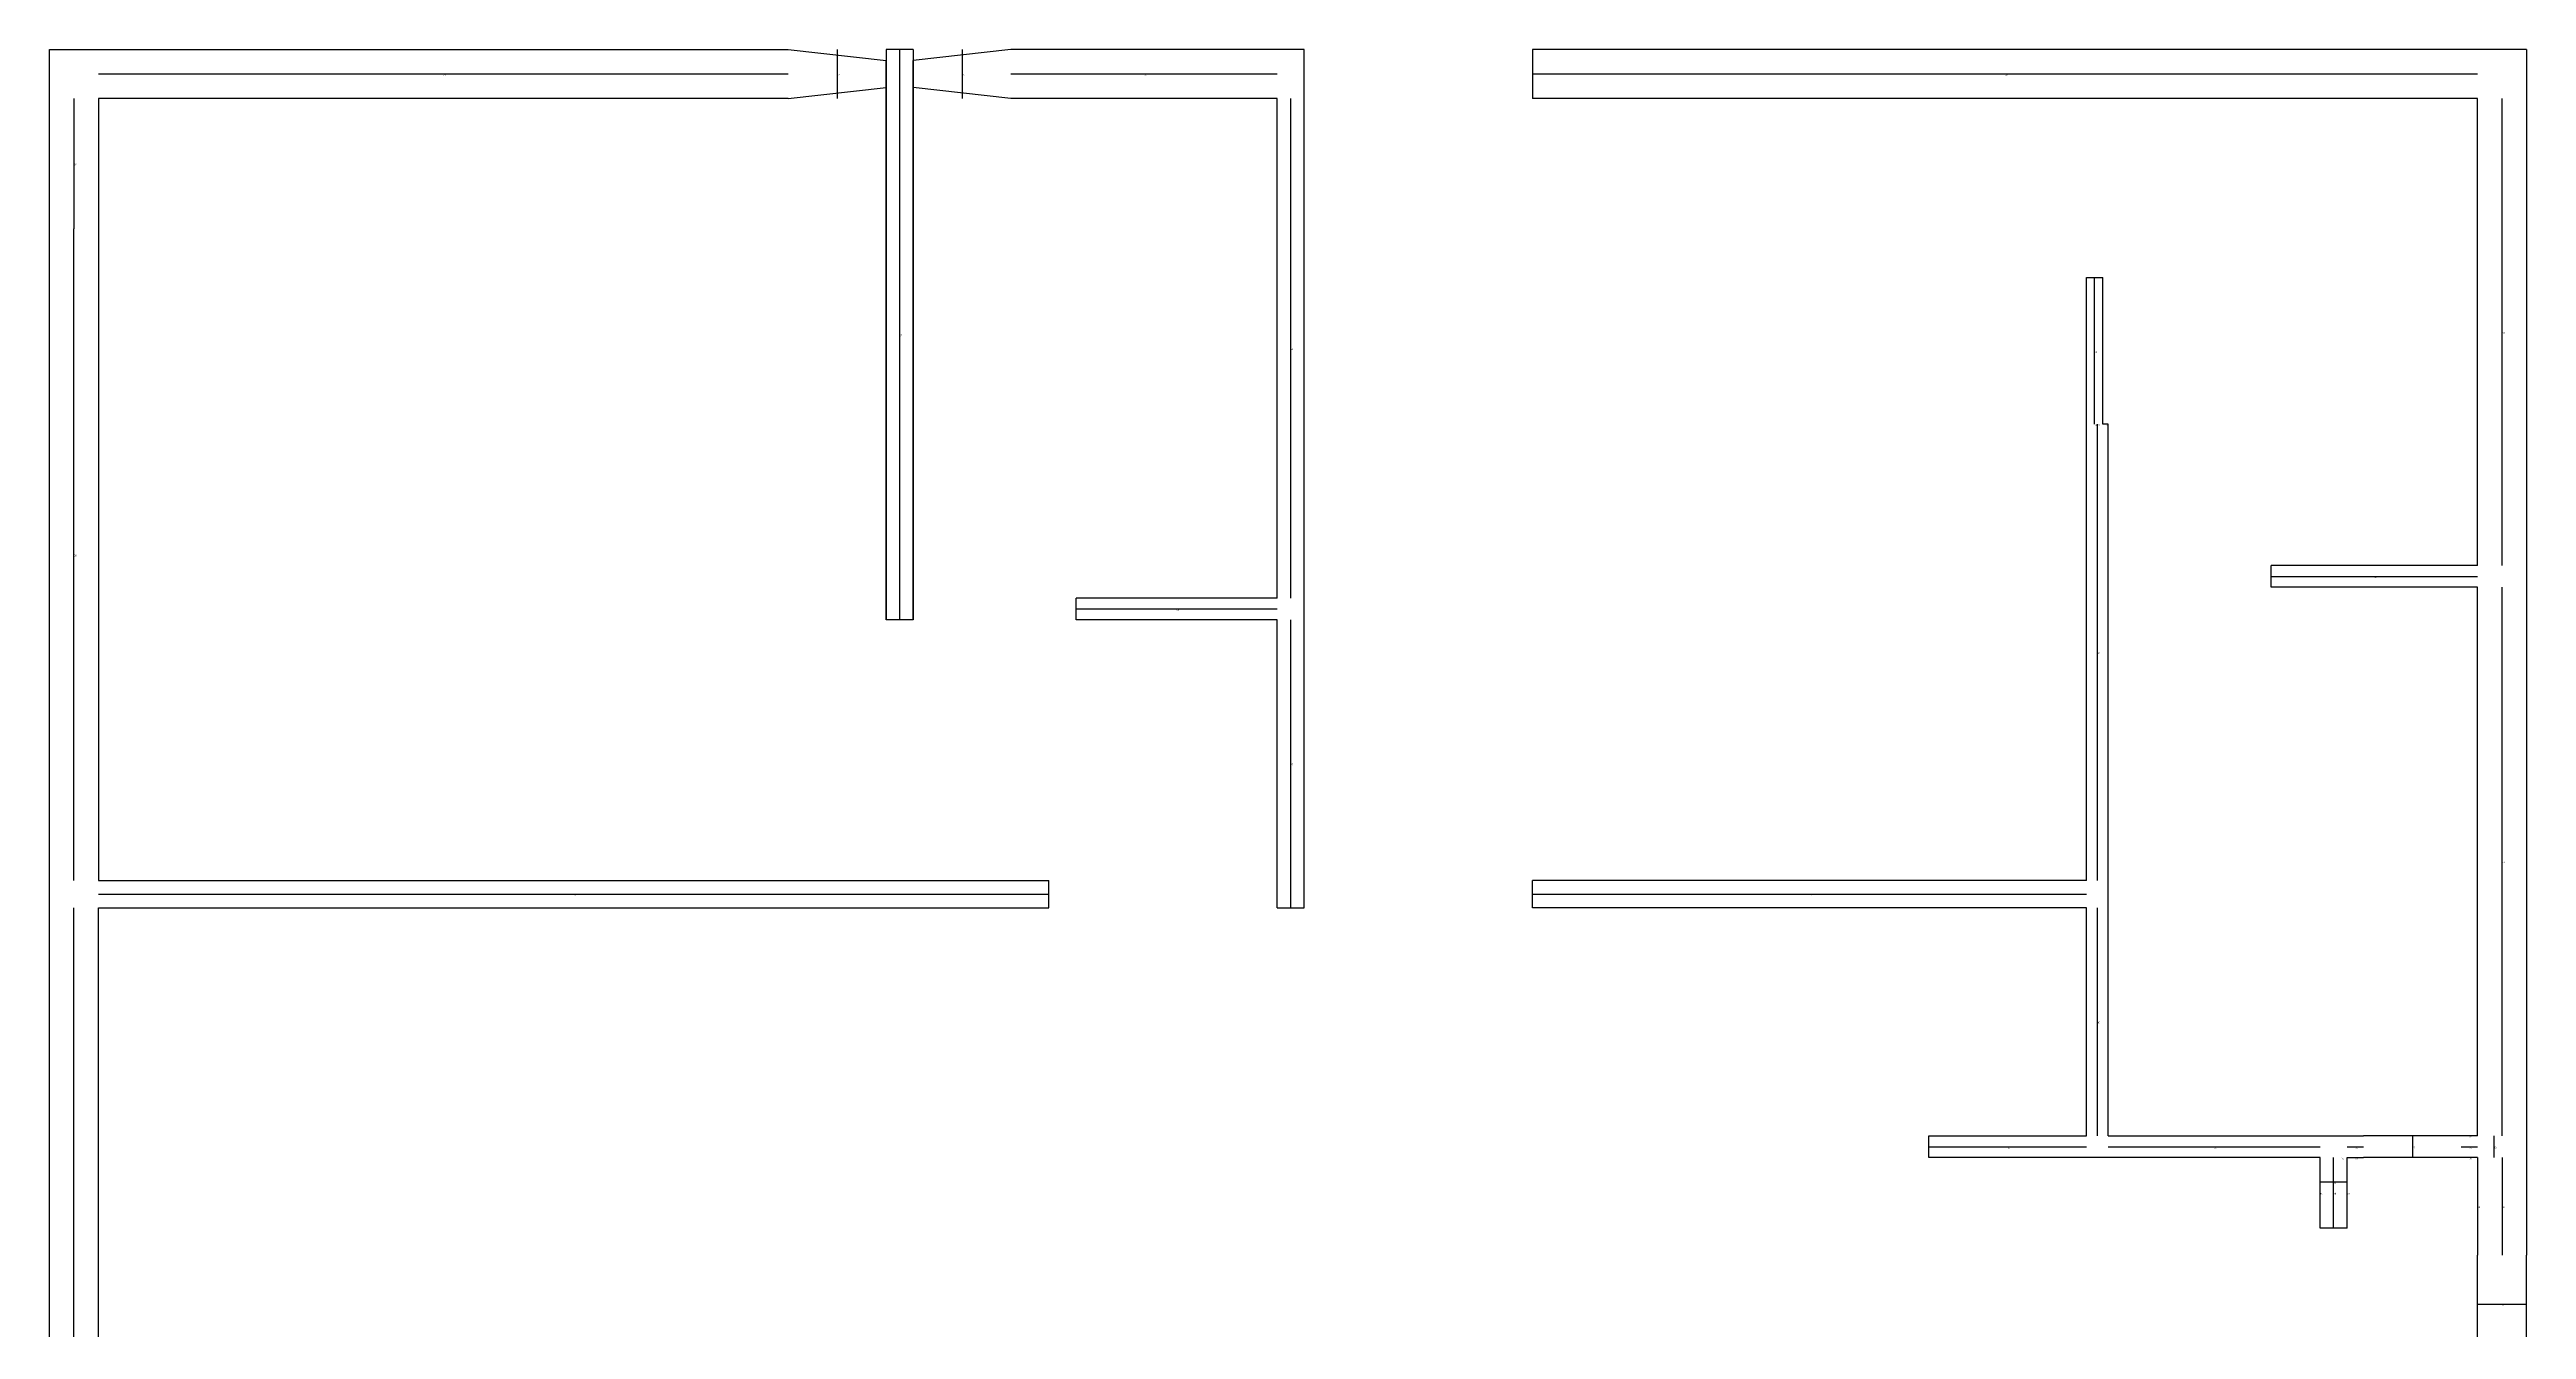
# Model space of a CAD drawing. Header units: metres. Extents: x 328 to 784, y 390 to 981.
# Drawn here: x 328 to 784, y 745.3 to 981 of the extents above; entities that cross this region are included whole.
import ezdxf

# ---------------------------------------------------------------- set-up
doc = ezdxf.new("R2010")
doc.units = ezdxf.units.M

msp = doc.modelspace()

# ---------------------------------------------------------------- linework, layer by layer
at = {"layer": 'centrelines'}
for p, q in [((473, 981), (473, 972)), ((484.5, 981), (484.5, 876)), ((496, 981), (496, 972)), ((337, 976.5), (464, 976.5)), ((505, 976.5), (554, 976.5)), ((601, 976.5), (775, 976.5)), ((332.5, 972), (332.5, 948)), ((556.5, 880), (556.5, 972)), ((779.5, 886), (779.5, 972)), ((332.5, 828), (332.5, 948)), ((704.5, 912), (704.5, 939)), ((704.5, 912), (704.5, 912)), ((705, 828), (705, 912)), ((705, 912), (705, 912)), ((706.5, 912), (706.5, 912)), ((737, 884), (775, 884)), ((779.5, 781), (779.5, 882)), ((517, 878), (554, 878)), ((556.5, 823), (556.5, 876)), ((337, 825.5), (512, 825.5)), ((601, 825.5), (703, 825.5)), ((332.5, 546), (332.5, 823)), ((705, 781), (705, 823)), ((763, 781), (763, 777)), ((773.5, 781), (773.5, 781)), ((778, 781), (778, 777)), ((674, 779), (703, 779)), ((707, 779), (746, 779)), ((748.5, 764), (748.5, 777)), ((750, 777), (750, 777)), ((751, 779), (754, 779)), ((752.5, 777), (752.5, 777)), ((772, 779), (775, 779)), ((773.5, 777), (773.5, 777)), ((779.5, 777), (779.5, 759)), ((746, 772.5), (751, 772.5)), ((746, 770.5), (746, 770.5)), ((751, 770.5), (751, 770.5)), ((775, 768), (775, 768)), ((775, 750), (784, 750))]:
    msp.add_line(p, q, dxfattribs=at)
at = {"layer": 'wall'}
for p, q in [((328, 537), (328, 981)), ((328, 981), (464, 981)), ((464, 981), (482, 979)), ((487, 981), (482, 981)), ((482, 981), (482, 876)), ((505, 981), (487, 979)), ((487, 981), (487, 876)), ((559, 981), (505, 981)), ((559, 823), (559, 981)), ((784, 981), (601, 981)), ((601, 981), (601, 972)), ((784, 981), (784, 759)), ((482, 974), (482, 979)), ((487, 974), (487, 979)), ((464, 972), (337, 972)), ((337, 972), (337, 948)), ((464, 972), (482, 974)), ((482, 876), (482, 974)), ((505, 972), (487, 974)), ((487, 876), (487, 974)), ((554, 972), (505, 972)), ((554, 880), (554, 972)), ((775, 972), (601, 972)), ((775, 886), (775, 972)), ((337, 948), (337, 828)), ((703, 912), (703, 939)), ((703, 939), (706, 939)), ((706, 912), (706, 939)), ((703, 828), (703, 912)), ((707, 912), (706, 912)), ((707, 781), (707, 912)), ((737, 882), (737, 886)), ((775, 886), (737, 886)), ((775, 882), (737, 882)), ((775, 781), (775, 882)), ((487, 876), (482, 876)), ((517, 876), (517, 880)), ((554, 880), (517, 880)), ((554, 876), (517, 876)), ((554, 823), (554, 876)), ((337, 828), (512, 828)), ((512, 823), (512, 828)), ((601, 823), (601, 828)), ((703, 828), (601, 828)), ((337, 546), (337, 823)), ((337, 823), (512, 823)), ((554, 823), (559, 823)), ((703, 823), (601, 823)), ((703, 781), (703, 823)), ((674, 777), (674, 781)), ((674, 781), (703, 781)), ((707, 781), (754, 781)), ((772, 781), (754, 781)), ((775, 781), (772, 781)), ((746, 777), (674, 777)), ((746, 764), (746, 777)), ((751, 764), (751, 777)), ((751, 777), (754, 777)), ((772, 777), (754, 777)), ((775, 777), (772, 777)), ((775, 777), (775, 759)), ((751, 764), (746, 764)), ((775, 741), (775, 759)), ((784, 741), (784, 759))]:
    msp.add_line(p, q, dxfattribs=at)

# ---------------------------------------------------------------- texts
at = {"layer": 'centrelines', "char_height": 0.3, "attachment_point": 1}
for s, insert in [('79', (400.5, 976.5)), ('77', (473, 976.5)), ('75', (496, 976.5)), ('76', (529.5, 976.5)), ('78', (688, 976.5)), ('80', (332.5, 960)), ('67', (484.5, 928.5)), ('66', (556.5, 926)), ('74', (779.5, 929)), ('71', (704.5, 925.5)), ('70', (704.5, 912)), ('72', (705, 912)), ('73', (706.5, 912)), ('68', (332.5, 888)), ('69', (756, 884)), ('65', (535.5, 878)), ('60', (705, 870)), ('37', (556.5, 849.5)), ('64', (779.5, 831.5)), ('38', (424.5, 825.5)), ('43', (652, 825.5)), ('40', (705, 802)), ('62', (773.5, 781)), ('29', (688.5, 779)), ('39', (726.5, 779)), ('53', (750, 777)), ('55', (752.5, 779)), ('54', (752.5, 777)), ('57', (763, 779)), ('61', (773.5, 779)), ('59', (773.5, 777)), ('63', (778, 779)), ('50', (748.5, 772.5)), ('49', (746, 770.5)), ('48', (748.5, 770.5)), ('51', (751, 770.5)), ('58', (775, 768)), ('56', (779.5, 768)), ('52', (779.5, 750))]:
    msp.add_mtext(s, dxfattribs=dict(at, insert=insert))

doc.saveas('drawing.dxf')
